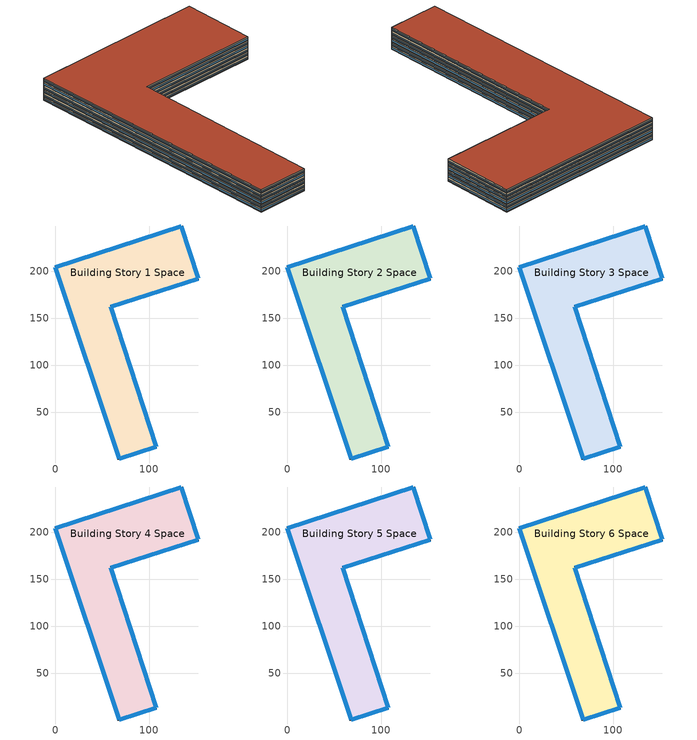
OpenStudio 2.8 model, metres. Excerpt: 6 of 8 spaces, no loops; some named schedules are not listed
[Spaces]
Building Story 1 Space
 floor ground: 67.97,0 0,204.25 134.29,248.23 152.15,192.3 58.91,162.21 107.41,12.92 z0
 wall outside: 0,204.25 67.97,0 107.41,12.92 58.91,162.21 152.15,192.3 134.29,248.23 0,204.25 z0:3
 window: 58.93,162.22 152.12,192.3 / 134.26,248.22 0.02,204.26 / 107.4,12.94 58.92,162.18 / 68,0.01 107.38,12.91 / 152.14,192.33 134.29,248.21 / 0.01,204.22 67.96,0.02 z0.76:1.66
 roof outside: 107.41,12.92 58.91,162.21 152.15,192.3 134.29,248.23 0,204.25 67.97,0 z3
Building Story 2 Space
 floor adiabatic (LargeHotel Interior Floor): 67.97,0 0,204.25 134.29,248.23 152.15,192.3 58.91,162.21 107.41,12.92 z3
 wall outside: 0,204.25 67.97,0 107.41,12.92 58.91,162.21 152.15,192.3 134.29,248.23 0,204.25 z3:6
 window: 134.26,248.22 0.02,204.26 / 152.14,192.33 134.29,248.21 / 107.4,12.94 58.92,162.18 / 68,0.01 107.38,12.91 / 58.93,162.22 152.12,192.3 / 0.01,204.22 67.96,0.02 z3.76:4.66
 ceiling adiabatic (LargeHotel Interior Ceiling): 107.41,12.92 58.91,162.21 152.15,192.3 134.29,248.23 0,204.25 67.97,0 z6
Building Story 3 Space
 floor adiabatic (Typical Insulated Carpeted 6in Slab Floor): 67.97,0 0,204.25 134.29,248.23 152.15,192.3 58.91,162.21 107.41,12.92 z6
 wall outside: 0,204.25 67.97,0 107.41,12.92 58.91,162.21 152.15,192.3 134.29,248.23 0,204.25 z6:9
 window: 107.4,12.94 58.92,162.18 / 152.14,192.33 134.29,248.21 / 58.93,162.22 152.12,192.3 / 134.26,248.22 0.02,204.26 / 68,0.01 107.38,12.91 / 0.01,204.22 67.96,0.02 z6.76:7.66
 roof outside: 107.41,12.92 58.91,162.21 152.15,192.3 134.29,248.23 0,204.25 67.97,0 z9
Building Story 4 Space
 floor adiabatic (LargeHotel Interior Floor): 67.97,0 0,204.25 134.29,248.23 152.15,192.3 58.91,162.21 107.41,12.92 z9
 wall outside: 0,204.25 67.97,0 107.41,12.92 58.91,162.21 152.15,192.3 134.29,248.23 0,204.25 z9:12
 window: 58.93,162.22 152.12,192.3 / 107.4,12.94 58.92,162.18 / 68,0.01 107.38,12.91 / 152.14,192.33 134.29,248.21 / 0.01,204.22 67.96,0.02 / 134.26,248.22 0.02,204.26 z9.76:10.66
 ceiling adiabatic (Typical IEAD Roof R-15.87): 107.41,12.92 58.91,162.21 152.15,192.3 134.29,248.23 0,204.25 67.97,0 z12
Building Story 5 Space
 floor adiabatic (LargeHotel Interior Floor): 67.97,0 0,204.25 134.29,248.23 152.15,192.3 58.91,162.21 107.41,12.92 z12
 wall outside: 0,204.25 67.97,0 107.41,12.92 58.91,162.21 152.15,192.3 134.29,248.23 0,204.25 z12:15
 window: 0.01,204.22 67.96,0.02 / 152.14,192.33 134.29,248.21 / 58.93,162.22 152.12,192.3 / 107.4,12.94 58.92,162.18 / 134.26,248.22 0.02,204.26 / 68,0.01 107.38,12.91 z12.76:13.66
 ceiling adiabatic (LargeHotel Interior Ceiling): 107.41,12.92 58.91,162.21 152.15,192.3 134.29,248.23 0,204.25 67.97,0 z15
Building Story 6 Space
 floor adiabatic (Typical Insulated Carpeted 6in Slab Floor): 67.97,0 0,204.25 134.29,248.23 152.15,192.3 58.91,162.21 107.41,12.92 z15
 wall outside: 0,204.25 67.97,0 107.41,12.92 58.91,162.21 152.15,192.3 134.29,248.23 0,204.25 z15:18
 window: 134.26,248.22 0.02,204.26 / 107.4,12.94 58.92,162.18 / 152.14,192.33 134.29,248.21 / 58.93,162.22 152.12,192.3 / 68,0.01 107.38,12.91 / 0.01,204.22 67.96,0.02 z15.76:16.66
 roof outside: 107.41,12.92 58.91,162.21 152.15,192.3 134.29,248.23 0,204.25 67.97,0 z18
shading: 0,204.25 67.97,0 / 67.97,0 107.41,12.92 / 107.41,12.92 58.91,162.21 / 58.91,162.21 152.15,192.3 / 152.15,192.3 134.29,248.23 / 134.29,248.23 0,204.25 z0:3; 67.97,0 107.41,12.92 / 107.41,12.92 58.91,162.21 / 58.91,162.21 152.15,192.3 / 152.15,192.3 134.29,248.23 / 134.29,248.23 0,204.25 / 0,204.25 67.97,0 z0:18; 152.15,192.3 134.29,248.23 / 58.91,162.21 152.15,192.3 / 134.29,248.23 0,204.25 / 67.97,0 107.41,12.92 / 107.41,12.92 58.91,162.21 / 0,204.25 67.97,0 / 107.41,12.92 58.91,162.21 / 58.91,162.21 152.15,192.3 / 152.15,192.3 134.29,248.23 / 134.29,248.23 0,204.25 / 0,204.25 67.97,0 / 67.97,0 107.41,12.92 z0:9; 107.41,12.92 58.91,162.21 152.15,192.3 134.29,248.23 0,204.25 67.97,0 z3; 67.97,0 0,204.25 134.29,248.23 152.15,192.3 58.91,162.21 107.41,12.92 z0; 107.41,12.92 58.91,162.21 152.15,192.3 134.29,248.23 0,204.25 67.97,0 z18; 67.97,0 0,204.25 134.29,248.23 152.15,192.3 58.91,162.21 107.41,12.92 z0; 107.41,12.92 58.91,162.21 152.15,192.3 134.29,248.23 0,204.25 67.97,0 z9; 67.97,0 0,204.25 134.29,248.23 152.15,192.3 58.91,162.21 107.41,12.92 z0; 107.41,12.92 58.91,162.21 152.15,192.3 134.29,248.23 0,204.25 67.97,0 z9; 67.97,0 0,204.25 134.29,248.23 152.15,192.3 58.91,162.21 107.41,12.92 z0; 67.97,0 0,204.25 134.29,248.23 152.15,192.3 58.91,162.21 107.41,12.92 z0
[Site]
Buffalo Niagara Intl Ap_NY_USA: Latitude {deg}=42.8177; Longitude {deg}=-78.8525; Time Zone {hr}=-5; Elevation {m}=215; Terrain=City
[Site:WaterMainsTemperature]
Calculation Method=Correlation; Annual Average Outdoor Air Temperature {C}=8.96667; Maximum Difference In Monthly Average Outdoor Air Temperatures {deltaC}=26.2
[SizingPeriod:DesignDay] Barometric Pressure {Pa}=98769; Sky Clearness=0; Rain Indicator=0; Snow Indicator=0; Day of Month=21; Daylight Saving Time Indicator=0; Humidity Indicating Type=Wetbulb; Dry-Bulb Temperature Range Modifier Type=DefaultMultipliers
Name | Maximum Dry-Bulb Temperature {C} | Daily Dry-Bulb Temperature Range {deltaC} | Humidity Indicating Conditions at Maximum Dry-Bulb | Wind Speed {m/s} | Wind Direction {deg} | Month | Day Type | Solar Model Indicator | ASHRAE Taub | ASHRAE Taud
Buffalo Niagara Intl Ap Ann Htg 99.6% Condns DB | -16.3 | 0 | -16.3 | 5.1 | 270 | 1 | WinterDesignDay | ASHRAEClearSky
Buffalo Niagara Intl Ap Ann Clg .4% Condns DB=>MWB | 30.3 | 9.3 | 21.8 | 5.7 | 240 | 7 | SummerDesignDay | ASHRAETau | 0.462 | 2.001
Buffalo Niagara Intl Ap Ann Clg .4% Condns WB=>MDB | 27.8 | 9.3 | 23.8 | 5.7 | 240 | 7 | SummerDesignDay | ASHRAETau | 0.462 | 2.001
[ClimateZones]
Climate Zone Institution Name 1=ASHRAE; Climate Zone Document Name 1=ANSI/ASHRAE Standard 169; Climate Zone Document Year 1=2006; Climate Zone Value 1=6A
[Site:GroundTemperature:BuildingSurface]
19.74, 19.69, 19.85, 20.06, 20.27, 20.46, 20.61, 20.65, 20.6, 20.38, 20.19, 19.9
[Building]
Mixed use 2: Nominal Floor to Floor Height {m}=3; Default Construction Set=Res 90.1-2004 - LrgHotel - ASHRAE 169-2013-6A; Standards Number of Stories=8; Standards Number of Above Ground Stories=8; Standards Building Type=LargeHotel
[DefaultConstructionSet]
Res 90.1-2004 - LrgHotel - ASHRAE 169-2013-6A: Default Exterior Surface Constructions=Default Surface Constructions 1; Default Interior Surface Constructions=Default Surface Constructions 2; Default Ground Contact Surface Constructions=Default Surface Constructions 3; Default Exterior SubSurface Constructions=Default Sub Surface Constructions 1; Default Interior SubSurface Constructions=Default Sub Surface Constructions 2; Interior Partition Construction=Typical Interior Partition
[DefaultSurfaceConstructions]
Name | Floor Construction | Wall Construction | Roof Ceiling Construction
Default Surface Constructions 1 | Typical Insulated Exterior Mass Floor R-11.49 | Typical Insulated Exterior Mass Wall R-9.62 | Typical IEAD Roof R-15.87
Default Surface Constructions 2 | LargeHotel Interior Floor | LargeHotel Interior Wall | LargeHotel Interior Ceiling
Default Surface Constructions 3 | Typical Insulated Carpeted 6in Slab Floor | Typical Insulated Basement Mass Wall
[Construction]
Typical Insulated Exterior Mass Floor R-11.49: Typical Insulation R-8.93, 4 in. Normalweight Concrete Floor, Typical Carpet Pad
Typical Insulated Exterior Mass Wall R-9.62: 1IN Stucco, 8IN CONCRETE HW RefBldg, Typical Insulation R-7.23, 1/2IN Gypsum
Typical IEAD Roof R-15.87: Roof Membrane, Typical Insulation R-14.76, Metal Roof Surface
LargeHotel Interior Floor: Nonres_Floor_Insulation, 100mm Normalweight concrete floor, CP02 CARPET PAD
LargeHotel Interior Wall: G01 13mm gypsum board, G01 13mm gypsum board
LargeHotel Interior Ceiling: CP02 CARPET PAD, 100mm Normalweight concrete floor, Nonres_Floor_Insulation
Typical Insulated Carpeted 6in Slab Floor: 6 in. Normalweight Concrete Floor, Typical Carpet Pad
Typical Insulated Basement Mass Wall: 8 in. Concrete Block Basement Wall
U 0.57 SHGC 0.49 Dbl Blue 6mm/6mm Air: BLUE 6MM, AIR 6MM, CLEAR 6MM
Typical Insulated Metal Door R-1.43: F08 Metal surface, Typical Insulation R-0.58
Typical Overhead Door R-2.0: Typical Insulation R-1.15
U 1.17 SHGC 0.49 Simple Glazing Skylight U-1.17 SHGC 0.0: U 1.17 SHGC 0.49 Simple Glazing U-1.17 SHGC 0.0
Typical Interior Window: Clear 3mm
Typical Interior Door; Typical Interior Partition: G05 25mm wood
[Material:NoMass] Roughness=Smooth; Thermal Absorptance=0.9; Solar Absorptance=0.7
Name | Thermal Resistance {m2-K/W} | Visible Absorptance
Typical Insulation R-8.93 | 1.57183 | 0.7
Typical Carpet Pad; CP02 CARPET PAD | 0.21648 | 0.8
Typical Insulation R-7.23 | 1.27273 | 0.7
Typical Insulation R-14.76 | 2.59864 | 0.7
Nonres_Floor_Insulation | 2.88292 | 0.7
Typical Insulation R-0.58 | 0.101875 | 0.7
Typical Insulation R-1.15 | 0.202527 | 0.7
[Material]
Name | Roughness | Thickness {m} | Conductivity {W/m-K} | Density {kg/m3} | Specific Heat {J/kg-K} | Thermal Absorptance | Solar Absorptance | Visible Absorptance
4 in. Normalweight Concrete Floor | MediumRough | 0.1016 | 2.31 | 2322 | 832 | 0.9 | 0.7 | 0.7
1IN Stucco | Smooth | 0.0253 | 0.6918 | 1858 | 837 | 0.9 | 0.7 | 0.92
8IN CONCRETE HW RefBldg | Rough | 0.2032 | 1.311 | 2240 | 836.8 | 0.9 | 0.7 | 0.7
1/2IN Gypsum | Smooth | 0.0127 | 0.16 | 784.9 | 830 | 0.9 | 0.4 | 0.4
Roof Membrane | VeryRough | 0.0095 | 0.16 | 1121.29 | 1460 | 0.9 | 0.7 | 0.7
Metal Roof Surface; F08 Metal surface | Smooth | 0.0008 | 45.28 | 7824 | 500 | 0.9 | 0.7 | 0.7
100mm Normalweight concrete floor | MediumRough | 0.1016 | 2.31045 | 2322 | 832.557 |  | 0 | 0
G01 13mm gypsum board | Smooth | 0.0127 | 0.160031 | 800.001 | 1090.73 | 0.9 | 0.7 | 0.5
6 in. Normalweight Concrete Floor | MediumRough | 0.1524 | 2.31 | 2322 | 832 | 0.9 | 0.7 | 0.7
8 in. Concrete Block Basement Wall | MediumRough | 0.2032 | 1.326 | 1842 | 912 | 0.9 | 0.7 | 0.7
G05 25mm wood | MediumSmooth | 0.0254 | 0.15 | 608 | 1630 | 0.9 | 0.5 | 0.5
[DefaultSubSurfaceConstructions]
Name | Fixed Window Construction | Operable Window Construction | Door Construction | Glass Door Construction | Overhead Door Construction | Skylight Construction | Tubular Daylight Dome Construction | Tubular Daylight Diffuser Construction
Default Sub Surface Constructions 1 | U 0.57 SHGC 0.49 Dbl Blue 6mm/6mm Air | U 0.57 SHGC 0.49 Dbl Blue 6mm/6mm Air | Typical Insulated Metal Door R-1.43 | U 0.57 SHGC 0.49 Dbl Blue 6mm/6mm Air | Typical Overhead Door R-2.0 | U 1.17 SHGC 0.49 Simple Glazing Skylight U-1.17 SHGC 0.0 | Typical Interior Window | Typical Interior Window
Default Sub Surface Constructions 2 | Typical Interior Window | Typical Interior Window | Typical Interior Door
[WindowMaterial:Glazing] Optical Data Type=SpectralAverage; Infrared Transmittance at Normal Incidence=0; Front Side Infrared Hemispherical Emissivity=0.84; Back Side Infrared Hemispherical Emissivity=0.84; Conductivity {W/m-K}=0.9; Dirt Correction Factor for Solar and Visible Transmittance=1; Solar Diffusing=No
Name | Thickness {m} | Solar Transmittance at Normal Incidence | Front Side Solar Reflectance at Normal Incidence | Back Side Solar Reflectance at Normal Incidence | Visible Transmittance at Normal Incidence | Front Side Visible Reflectance at Normal Incidence | Back Side Visible Reflectance at Normal Incidence
BLUE 6MM | 0.006 | 0.48 | 0.05 | 0.05 | 0.57 | 0.06 | 0.06
CLEAR 6MM | 0.006 | 0.775 | 0.071 | 0.071 | 0.881 | 0.08 | 0.08
Clear 3mm | 0.003 | 0.837 | 0.075 | 0.075 | 0.898 | 0.081 | 0.081
[WindowMaterial:Gas]
AIR 6MM: Gas Type=Air; Thickness {m}=0.0063
[WindowMaterial:SimpleGlazingSystem]
U 1.17 SHGC 0.49 Simple Glazing U-1.17 SHGC 0.0: U-Factor {W/m2-K}=6.64357; Solar Heat Gain Coefficient=0.49; Visible Transmittance=0.38
[DesignSpecification:OutdoorAir] Outdoor Air Method=Sum
Name | Outdoor Air Flow per Person {m3/s-person} | Outdoor Air Flow per Floor Area {m3/s-m2} | Outdoor Air Flow Rate {m3/s} | Outdoor Air Flow Air Changes per Hour {1/hr}
Blended OA | 0 | 0.00308631 | 0 | 0
Blended OA 1 | 0 | 0.00167852 | 0 | 0
Blended OA 5 | 0.00562842 | 7.89611e-05
Blended OA 6 | 0.00930279
[DefaultScheduleSet]
Story Ground Blended Space Type Schedule Set; Story Mid Blended Space Type Schedule Set; Story Mid5 Blended Space Type Schedule Set; Story Mid6 Blended Space Type Schedule Set
[SpaceInfiltration:DesignFlowRate] Schedule=Always On Discrete; Design Flow Rate Calculation Method=Flow/ExteriorArea; Constant Term Coefficient=0; Temperature Term Coefficient=0; Velocity Term Coefficient=0.224; Velocity Squared Term Coefficient=0
Name | Space or SpaceType | Flow per Exterior Surface Area {m3/s-m2}
FullServiceRestaurant Dining A  - Story Mid6 Infiltration; FullServiceRestaurant Dining C  - Story Mid6 Infiltration | Story Mid6 Blended Space Type | 0.000178652
FullServiceRestaurant Dining A end_b - Story Mid6 Infiltration; FullServiceRestaurant Dining C end_b - Story Mid6 Infiltration; LargeHotel GuestRoom A end_a - Story Mid6 Infiltration; LargeHotel GuestRoom C end_a - Story Mid6 Infiltration | Story Mid6 Blended Space Type | 1.53882e-05
FullServiceRestaurant Dining B end_b - Story Mid6 Infiltration; LargeHotel GuestRoom B end_a - Story Mid6 Infiltration | Story Mid6 Blended Space Type | 8.7135e-05
FullServiceRestaurant Kitchen A  - Story Mid Infiltration; FullServiceRestaurant Kitchen C  - Story Mid Infiltration | Story Mid Blended Space Type | 7.33756e-05
LargeHotel Banquet A  - Story Ground Infiltration; LargeHotel Banquet C  - Story Ground Infiltration | Story Ground Blended Space Type | 7.36688e-05
LargeHotel Banquet A end_b - Story Ground Infiltration; LargeHotel Banquet C end_b - Story Ground Infiltration | Story Ground Blended Space Type | 1.53882e-05
LargeHotel Banquet B end_b - Story Ground Infiltration | Story Ground Blended Space Type | 8.7135e-05
LargeHotel Cafe A  - Story Ground Infiltration; LargeHotel Cafe C  - Story Ground Infiltration | Story Ground Blended Space Type | 2.30876e-05
LargeHotel GuestRoom A  - Story Mid5 Infiltration; LargeHotel GuestRoom C  - Story Mid5 Infiltration | Story Mid5 Blended Space Type | 0.000338656
LargeHotel GuestRoom A  - Story Mid6 Infiltration; LargeHotel GuestRoom C  - Story Mid6 Infiltration | Story Mid6 Blended Space Type | 0.000216053
LargeHotel GuestRoom A end_a - Story Mid5 Infiltration; LargeHotel GuestRoom C end_a - Story Mid5 Infiltration; Office WholeBuilding - Md Office A end_b - Story Mid5 Infiltration; Office WholeBuilding - Md Office C end_b - Story Mid5 Infiltration | Story Mid5 Blended Space Type | 1.53882e-05
LargeHotel GuestRoom B end_a - Story Mid5 Infiltration; Office WholeBuilding - Md Office B end_b - Story Mid5 Infiltration | Story Mid5 Blended Space Type | 8.7135e-05
LargeHotel Kitchen A  - Story Ground Infiltration; LargeHotel Kitchen C  - Story Ground Infiltration | Story Ground Blended Space Type | 1.26565e-05
Office WholeBuilding - Md Office A  - Story Mid5 Infiltration; Office WholeBuilding - Md Office C  - Story Mid5 Infiltration | Story Mid5 Blended Space Type | 5.60488e-05
StripMall Strip mall - type 1 A  - Story Mid Infiltration; StripMall Strip mall - type 1 C  - Story Mid Infiltration | Story Mid Blended Space Type | 0.000197352
StripMall Strip mall - type 1 A end_a - Story Mid Infiltration; StripMall Strip mall - type 1 C end_a - Story Mid Infiltration; StripMall Strip mall - type 2 A end_b - Story Mid Infiltration; StripMall Strip mall - type 2 C end_b - Story Mid Infiltration | Story Mid Blended Space Type | 1.53882e-05
StripMall Strip mall - type 1 B end_a - Story Mid Infiltration; StripMall Strip mall - type 2 B end_b - Story Mid Infiltration | Story Mid Blended Space Type | 8.7135e-05
StripMall Strip mall - type 2 A  - Story Mid Infiltration; StripMall Strip mall - type 2 C  - Story Mid Infiltration | Story Mid Blended Space Type | 0.000123977
[ElectricEquipment]
Name | Electric Equipment Definition | Space or SpaceType | Schedule | Multiplier
StripMall Strip mall - type 1 Elec Equip 1 | StripMall Strip mall - type 1 Elec Equip Definition | Story Mid Blended Space Type | RetailStripmall Type1_EQUIP_SCH | 0.5
StripMall Strip mall - type 2 Elec Equip 2 | StripMall Strip mall - type 2 Elec Equip Definition | Story Mid Blended Space Type | RetailStripmall Type2_EQUIP_SCH | 0.321076
FullServiceRestaurant Kitchen Elec Equip 1 | FullServiceRestaurant Kitchen Elec Equip Definition | Story Mid Blended Space Type | RestaurantSitDown BLDG_EQUIP_SCH | 0.178924
LargeHotel GuestRoom Elec Equip 1 | LargeHotel GuestRoom Elec Equip Definition | Story Mid5 Blended Space Type | HotelLarge GuestRoom_Eqp_Sch_Base | 0.844565
Office WholeBuilding - Md Office Elec Equip 3 | Office WholeBuilding - Md Office Elec Equip Definition | Story Mid5 Blended Space Type | OfficeMedium BLDG_EQUIP_SCH_2004 | 0.155435
FullServiceRestaurant Dining Elec Equip 1 | FullServiceRestaurant Dining Elec Equip Definition | Story Mid6 Blended Space Type | RestaurantSitDown BLDG_EQUIP_SCH | 0.4544
LargeHotel GuestRoom Elec Equip 2 | LargeHotel GuestRoom Elec Equip Definition | Story Mid6 Blended Space Type | HotelLarge GuestRoom_Eqp_Sch_Base | 0.5456
[Exterior:Lights:Definition]
Name | Design Level {W}
Parking Areas and Drives Def (W/ft^2) | 0.15
Building Facades Def (W/ft^2) | 0.2
Main Entries Def (W/ft) | 30
Other Doors Def (W/ft) | 20
Entry Canopies Def (W/ft^2) | 1.25
[Exterior:Lights] Control Option=AstronomicalClock
Name | Exterior Lights Definition | Schedule | Multiplier
Parking Areas and Drives | Parking Areas and Drives Def (W/ft^2) | Always On Discrete | 2.5287e+06
Building Facades | Building Facades Def (W/ft^2) | Schedule Ruleset 1 | 19987.4
Main Entries | Main Entries Def (W/ft) | Always On Discrete | 19.17576
Other Doors | Other Doors Def (W/ft) | Always On Discrete | 232.954
Entry Canopies | Entry Canopies Def (W/ft^2) | Always On Discrete | 1620
[ThermostatSetpoint:DualSetpoint]
Name | Heating Setpoint Temperature Schedule | Cooling Setpoint Temperature Schedule
Story Ground Blended Space Type Thermostat; Story Mid5 Blended Space Type Thermostat; Story Mid6 Blended Space Type Thermostat | HotelLarge HTGSETP_SCH | HotelLarge CLGSETP_SCH
Story Mid4 Blended Space Type Thermostat | OfficeMedium HTGSETP_SCH_PACU_VAV_bot | OfficeMedium CLGSETP_SCH_NO_SETBACK
Story Mid Blended Space Type Thermostat | RetailStripmall Type1_HTGSETP_SCH_NO_OPTIMUM | RetailStripmall Type1_CLGSETP_SCH_NO_SETBACK
Story Mid3 Blended Space Type Thermostat | RetailStripmall Type3_HTGSETP_SCH_NO_OPTIMUM | RetailStripmall Type3_CLGSETP_SCH_NO_SETBACK
[People] Work Efficiency Schedule=Work Efficiency Schedule; Clothing Insulation Schedule=Clothing Schedule; Air Velocity Schedule=Air Velocity Schedule
Name | People Definition | Space or SpaceType | Number of People Schedule | Activity Level Schedule | Multiplier
StripMall Strip mall - type 1 People 1 | StripMall Strip mall - type 1 People Definition | Story Mid Blended Space Type | RetailStripmall Type1_OCC_SCH | HotelSmall Activity_Sch | 0.5
StripMall Strip mall - type 2 People 2 | StripMall Strip mall - type 2 People Definition | Story Mid Blended Space Type | RetailStripmall Type2_OCC_SCH | HotelSmall Activity_Sch | 0.321076
FullServiceRestaurant Kitchen People 1 | FullServiceRestaurant Kitchen People Definition | Story Mid Blended Space Type | RestaurantSitDown BLDG_OCC_SCH | RestaurantSitDown ACTIVITY_SCH | 0.178924
LargeHotel GuestRoom People 1 | LargeHotel GuestRoom People Definition | Story Mid5 Blended Space Type | HotelLarge GuestRoom_Occ_Sch | HotelLarge ACTIVITY_SCH | 0.844565
Office WholeBuilding - Md Office People 3 | Office WholeBuilding - Md Office People Definition | Story Mid5 Blended Space Type | OfficeMedium BLDG_OCC_SCH | OfficeMedium ACTIVITY_SCH | 0.155435
FullServiceRestaurant Dining People 1 | FullServiceRestaurant Dining People Definition | Story Mid6 Blended Space Type | RestaurantSitDown BLDG_OCC_SCH | RestaurantSitDown ACTIVITY_SCH | 0.4544
LargeHotel GuestRoom People 2 | LargeHotel GuestRoom People Definition | Story Mid6 Blended Space Type | HotelLarge GuestRoom_Occ_Sch | HotelLarge ACTIVITY_SCH | 0.5456
[Lights] Fraction Replaceable=1
Name | Lights Definition | Space or SpaceType | Schedule | Multiplier
StripMall Strip mall - type 1 Additional Lights 1 | StripMall Strip mall - type 1 Additional Lights Definition | Story Mid Blended Space Type | RetailStripmall Type1_LIGHT_SCH | 0.5
StripMall Strip mall - type 1 Lights 1 | StripMall Strip mall - type 1 Lights Definition | Story Mid Blended Space Type | RetailStripmall Type1_LIGHT_SCH | 0.5
StripMall Strip mall - type 2 Lights 2 | StripMall Strip mall - type 2 Lights Definition | Story Mid Blended Space Type | RetailStripmall Type2_LIGHT_SCH | 0.321076
StripMall Strip mall - type 2 Additional Lights 2 | StripMall Strip mall - type 2 Additional Lights Definition | Story Mid Blended Space Type | RetailStripmall Type2_LIGHT_SCH | 0.321076
FullServiceRestaurant Kitchen Lights 1 | FullServiceRestaurant Kitchen Lights Definition | Story Mid Blended Space Type | RestaurantSitDown BLDG_LIGHT_KITCHEN_SCH_2004_2007 | 0.178924
LargeHotel GuestRoom Lights 1 | LargeHotel GuestRoom Lights Definition | Story Mid5 Blended Space Type | HotelLarge BLDG_LIGHT_GUESTROOM_SCH | 0.844565
Office WholeBuilding - Md Office Lights 3 | Office WholeBuilding - Md Office Lights Definition | Story Mid5 Blended Space Type | OfficeMedium BLDG_LIGHT_SCH_2004 | 0.155435
FullServiceRestaurant Dining Lights 1 | FullServiceRestaurant Dining Lights Definition | Story Mid6 Blended Space Type | RestaurantSitDown BLDG_LIGHT_KITCHEN_SCH_2004_2007 | 0.4544
LargeHotel GuestRoom Lights 2 | LargeHotel GuestRoom Lights Definition | Story Mid6 Blended Space Type | HotelLarge BLDG_LIGHT_GUESTROOM_SCH | 0.5456
[GasEquipment]
FullServiceRestaurant Kitchen Gas Equip 1: Gas Equipment Definition=FullServiceRestaurant Kitchen Gas Equip Definition; Space or SpaceType=Story Mid Blended Space Type; Schedule=RestaurantSitDown Rest_GAS_EQUIP_SCH; Multiplier=0.178924
[SpaceType]
Name | Default Schedule Set | Design Specification Outdoor Air Object | Standards Building Type | Standards Space Type
Story Ground Blended Space Type | Story Ground Blended Space Type Schedule Set | Blended OA | LargeHotel | Lobby
Story Mid Blended Space Type | Story Mid Blended Space Type Schedule Set | Blended OA 1 | StripMall | Strip mall - type 1
Story Mid3 Blended Space Type | Story Mid3 Blended Space Type Schedule Set | Blended OA 3 | StripMall | Strip mall - type 3
Story Mid4 Blended Space Type | Story Mid4 Blended Space Type Schedule Set | Blended OA 4 | Office | WholeBuilding - Md Office
Story Mid5 Blended Space Type | Story Mid5 Blended Space Type Schedule Set | Blended OA 5 | LargeHotel | GuestRoom
Story Mid6 Blended Space Type | Story Mid6 Blended Space Type Schedule Set | Blended OA 6 | LargeHotel | GuestRoom
[Space]
Name | Space Type | Building Story | Thermal Zone
Building Story 1 Space | Story Mid Blended Space Type | Building Story 1 | Building Story 1 ThermalZone
Building Story 2 Space | Story Mid5 Blended Space Type | Building Story 2 | Building Story 2 ThermalZone
Building Story 3 Space | Story Mid6 Blended Space Type | Building Story 3 | Building Story 3 ThermalZone
Building Story 4 Space | Story Ground Blended Space Type | Building Story 4 | Building Story 4 ThermalZone
Building Story 5 Space | Story Mid4 Blended Space Type | Building Story 5 | Building Story 5 ThermalZone
Building Story 6 Space | Story Mid3 Blended Space Type | Building Story 6 | Building Story 6 ThermalZone
[BuildingStory]
Building Story 1; Building Story 2; Building Story 3; Building Story 4; Building Story 5; Building Story 6
[ThermalZone] Use Ideal Air Loads=No
Name | Thermostat
Building Story 1 ThermalZone | Story Mid Blended Space Type Thermostat
Building Story 2 ThermalZone | Story Mid5 Blended Space Type Thermostat
Building Story 3 ThermalZone | Story Mid6 Blended Space Type Thermostat
Building Story 4 ThermalZone | Story Ground Blended Space Type Thermostat
Building Story 5 ThermalZone | Story Mid4 Blended Space Type Thermostat
Building Story 6 ThermalZone | Story Mid3 Blended Space Type Thermostat
